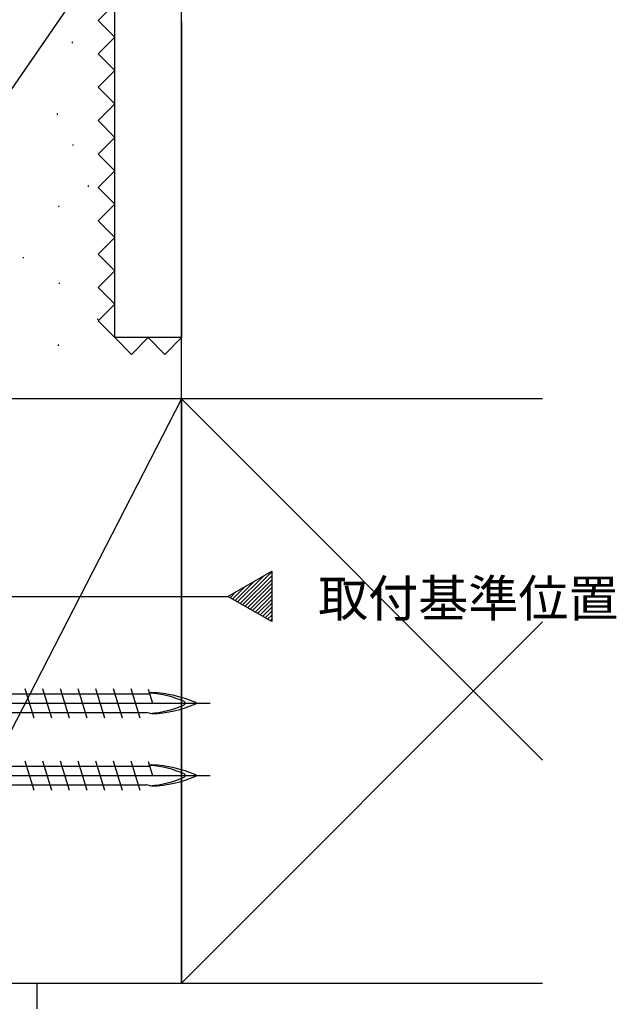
# Model space of a CAD drawing. Units: millimetres, scale not verified. Extents: x -525 to 525, y -783 to 779.
# Drawn here: x 210.6 to 318.6, y -580.6 to -404.1 of the extents above; entities that cross this region are included whole.
import ezdxf
from ezdxf.enums import TextEntityAlignment as Align

# ---------------------------------------------------------------- set-up
doc = ezdxf.new("R2010")
doc.units = ezdxf.units.MM
doc.header["$LTSCALE"] = 4
for name, color, linetype in [('0-1_USER1', 3, 'Continuous'), ('0-4_YKK_12', 2, 'Continuous'), ('0-5_YKK_13', 4, 'Continuous'), ('0-7_YKK_D', 6, 'Continuous'), ('0-9_YSS_K', 3, 'Continuous'), ('0-A_YSS_KE', 3, 'Continuous')]:
    doc.layers.add(name, color=color, linetype=linetype)
doc.styles.add('ＭＳ ゴシック', font='')
doc.styles.get('ＭＳ ゴシック').set_extended_font_data('MS Gothic')

msp = doc.modelspace()

# ---------------------------------------------------------------- linework, layer by layer
at = {"layer": '0-4_YKK_12'}
for p, q in [((249.763, -508.81), (254.546, -504.027)), ((250.211, -509.069), (255.887, -503.393)), ((250.659, -509.328), (255.887, -504.1)), ((248.866, -508.293), (251.2, -505.959)), ((249.315, -508.551), (252.873, -504.993)), ((251.108, -509.587), (255.887, -504.807)), ((251.556, -509.846), (255.887, -505.514)), ((252.004, -510.104), (255.887, -506.221)), ((83.223, -507.799), (248.012, -507.799)), ((248.418, -508.034), (249.527, -506.925)), ((252.453, -510.363), (255.887, -506.929)), ((252.901, -510.622), (255.887, -507.636)), ((253.349, -510.881), (255.887, -508.343)), ((253.797, -511.14), (255.887, -509.05)), ((254.246, -511.398), (255.887, -509.757)), ((254.694, -511.657), (255.887, -510.464)), ((255.142, -511.916), (255.887, -511.171)), ((255.591, -512.175), (255.887, -511.878))]:
    msp.add_line(p, q, dxfattribs=at)
msp.add_lwpolyline([(255.887, -512.346), (248.012, -507.799), (255.887, -503.253)], close=True, dxfattribs=at)
at = {"layer": '0-5_YKK_13'}
for p, q in [((183.174, -525.325), (233.93, -525.325)), ((211.491, -524.35), (213.133, -529.65)), ((214.671, -524.35), (216.313, -529.65)), ((217.851, -524.35), (219.493, -529.65)), ((221.031, -524.35), (222.673, -529.65)), ((224.211, -524.35), (225.853, -529.65)), ((227.391, -524.35), (229.033, -529.65)), ((230.571, -524.35), (232.213, -529.65)), ((233.671, -524.489), (234.449, -527)), ((234.322, -525.1), (233.889, -525.194)), ((139.822, -527), (244.822, -527)), ((181.155, -528.675), (233.373, -528.675)), ((234.322, -528.9), (233.373, -528.675)), ((211.491, -537.35), (213.133, -542.65)), ((214.671, -537.35), (216.313, -542.65)), ((217.851, -537.35), (219.493, -542.65)), ((221.031, -537.35), (222.673, -542.65)), ((224.211, -537.35), (225.853, -542.65)), ((227.391, -537.35), (229.033, -542.65)), ((230.571, -537.35), (232.213, -542.65)), ((233.671, -537.489), (234.449, -540)), ((234.322, -538.1), (233.889, -538.194)), ((183.174, -538.325), (233.93, -538.325)), ((139.822, -540), (244.822, -540)), ((181.155, -541.675), (233.373, -541.675)), ((234.322, -541.9), (233.373, -541.675))]:
    msp.add_line(p, q, dxfattribs=at)
for centre, radius, start, end in [((232.819, -542.884), 17.748, 65.60689, 86.19629), ((233.376, -547.716), 22.635, 66.89336, 87.60385), ((232.819, -511.116), 17.748, 273.82521, 294.39311), ((233.376, -506.284), 22.635, 272.39615, 293.10664), ((240.01, -527), 0.312, 296.38444, 63.61556), ((242.205, -527), 0.117, 297.35017, 62.64983), ((233.376, -560.716), 22.635, 66.89336, 87.60385), ((232.819, -555.884), 17.748, 65.60689, 86.19629), ((240.01, -540), 0.312, 296.38444, 63.61556), ((242.205, -540), 0.117, 297.35017, 62.64983), ((232.819, -524.116), 17.748, 273.82521, 294.39311), ((233.376, -519.284), 22.635, 272.39615, 293.10664)]:
    msp.add_arc(centre, radius, start, end, dxfattribs=at)
at = {"layer": '0-7_YKK_D'}
msp.add_lwpolyline([(193.168, -439.802), (194.614, -437.702), (239.732, -372.18), (326.246, -372.18)], dxfattribs=at)
at = {"layer": '0-9_YSS_K'}
for p, q in [((227.668, -461.302), (227.668, -291.598)), ((239.668, -472.3), (239.668, -291.598)), ((239.668, -404.538), (239.668, -461.302)), ((219.989, -408.16), (219.989, -408.36)), ((226, -408.838), (226, -409.038)), ((224.668, -422.302), (227.668, -419.302)), ((217.335, -421.029), (217.335, -421.229)), ((220.111, -426.58), (220.111, -426.78)), ((222.886, -433.981), (222.886, -434.181)), ((217.56, -437.607), (217.56, -437.807)), ((226, -444.838), (226, -445.038)), ((211.188, -446.827), (211.188, -447.027)), ((217.665, -451.453), (217.665, -451.653)), ((224.668, -458.302), (227.668, -455.302)), ((224.546, -457.922), (224.546, -458.122)), ((227.668, -461.302), (224.668, -458.302)), ((239.668, -461.302), (227.668, -461.302)), ((230.668, -464.302), (227.668, -461.302)), ((233.668, -461.302), (230.668, -464.302)), ((236.668, -464.302), (233.668, -461.302)), ((239.668, -461.302), (236.668, -464.302)), ((217.515, -462.555), (217.515, -462.755)), ((239.668, -472.302), (185.668, -577.301)), ((239.668, -472.3), (304.585, -537.217)), ((239.668, -577.3), (304.585, -512.383)), ((185.668, -577.3), (264.668, -577.3)), ((213.668, -577.3), (213.668, -592.3))]:
    msp.add_line(p, q, dxfattribs=at)
for points in [[(227.668, -419.302), (224.668, -416.302), (227.668, -413.302), (224.668, -410.302), (227.668, -407.302), (224.668, -404.302), (227.668, -401.302), (224.668, -398.302), (227.668, -395.302), (224.668, -392.302), (227.668, -389.302), (224.668, -386.302), (227.668, -383.302), (224.668, -380.302), (227.668, -377.302), (224.668, -374.302), (227.668, -371.302)], [(227.668, -455.302), (224.668, -452.302), (227.668, -449.302), (224.668, -446.302), (227.668, -443.302), (224.668, -440.302), (227.668, -437.302), (224.668, -434.302), (227.668, -431.302), (224.668, -428.302), (227.668, -425.302), (224.668, -422.302), (227.668, -419.302), (224.668, -416.302), (227.668, -413.302), (224.668, -410.302), (227.668, -407.302), (224.668, -404.302)]]:
    msp.add_lwpolyline(points, dxfattribs=at)
msp.add_lwpolyline([(239.668, -472.302), (185.668, -472.302), (185.668, -577.301), (239.668, -577.301)], close=True, dxfattribs=at)
at = {"layer": '0-A_YSS_KE'}
msp.add_lwpolyline([(304.585, -472.3), (239.668, -472.3), (239.668, -577.3), (304.585, -577.3)], dxfattribs=at)

# ---------------------------------------------------------------- texts
at = {"layer": '0-1_USER1', "style": 'ＭＳ ゴシック'}
msp.add_text('取付基準位置', height=6.598, dxfattribs=at).set_placement((264.233, -513.436), align=Align.BOTTOM_LEFT)

doc.saveas('drawing.dxf')
